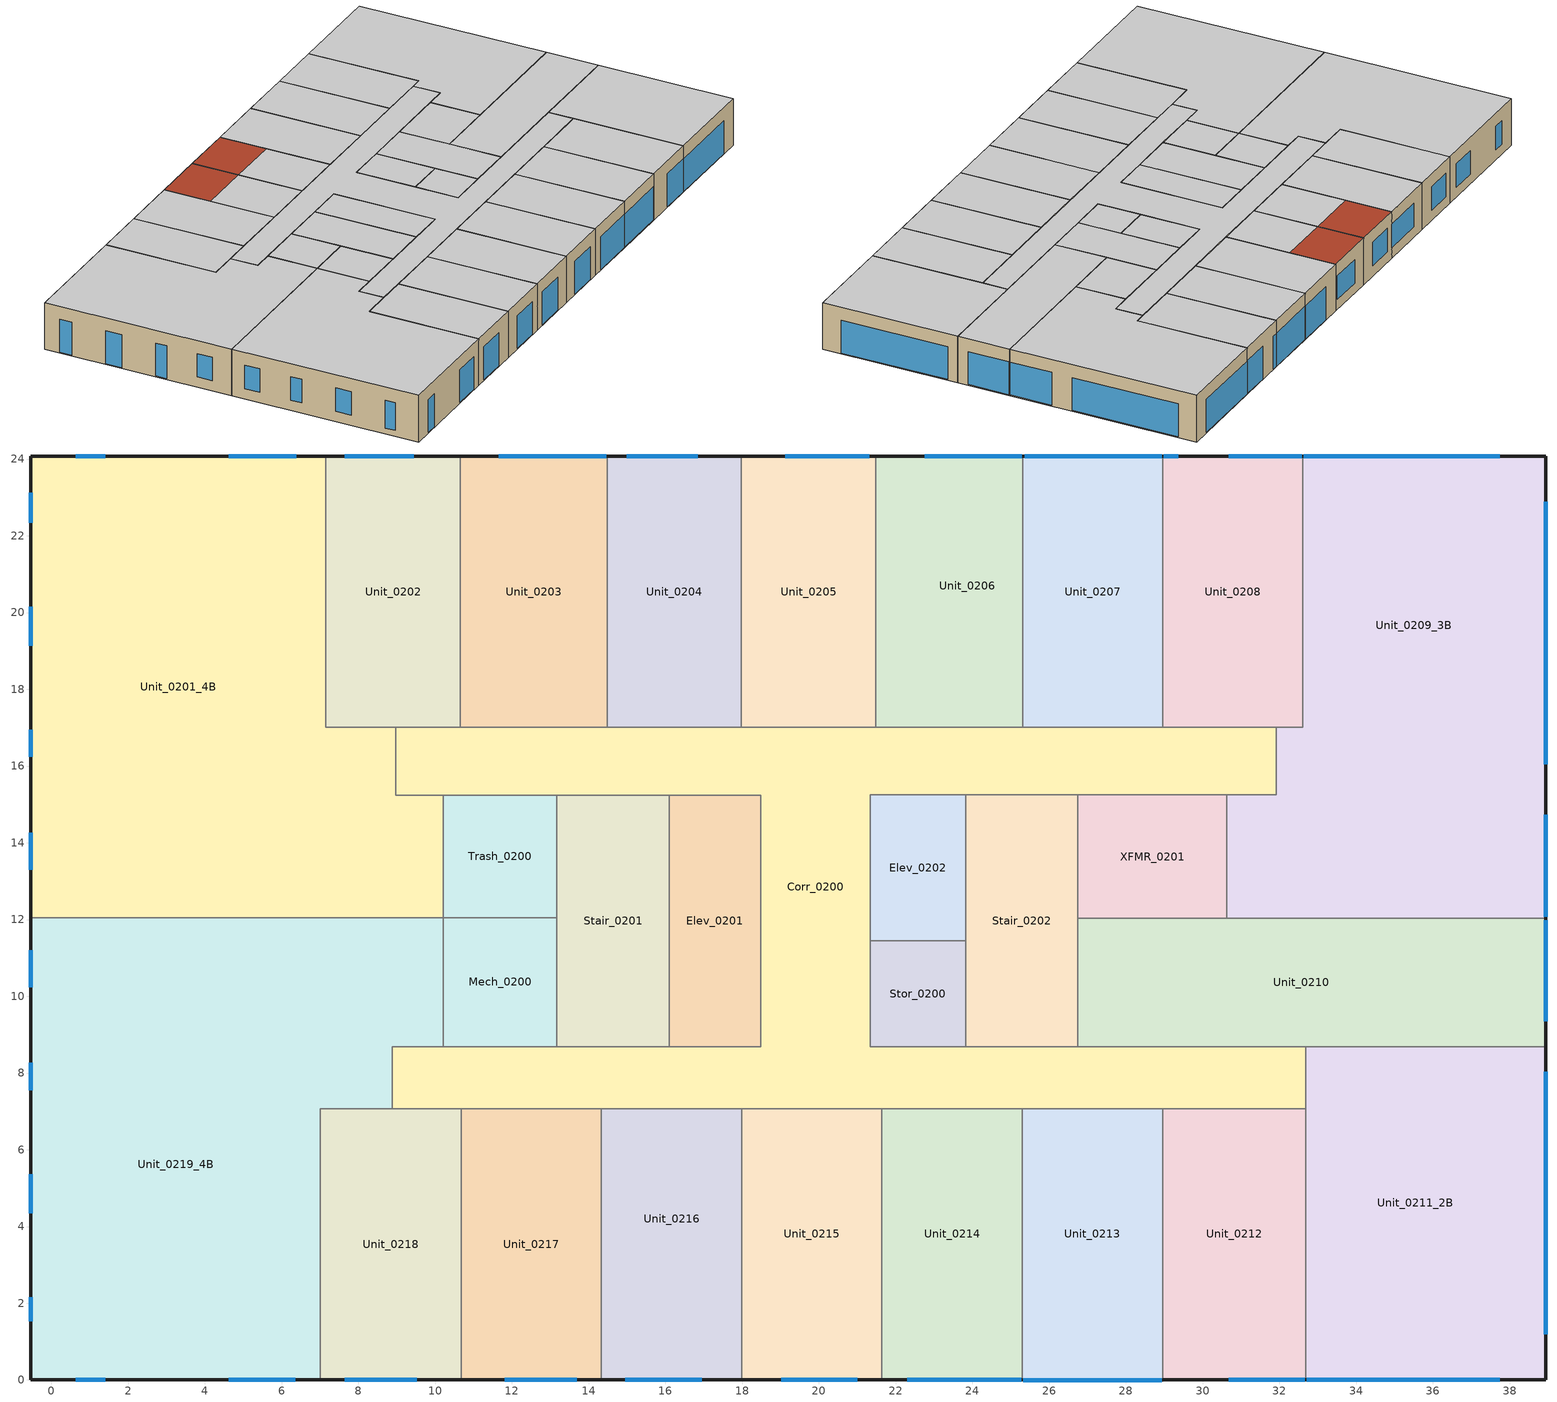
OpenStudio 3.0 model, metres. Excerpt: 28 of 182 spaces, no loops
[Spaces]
Unit_0219_4B
 floor outside: -0.53,12.05 10.21,12.05 10.21,8.69 7.01,8.69 7.01,11.25 -0.53,11.25 z5.41
 floor adiabatic (Interior Floor): 7.01,8.69 8.88,8.69 8.88,7.07 7.01,7.07 z5.41; 7.01,11.25 7.01,0 -0.53,0 -0.53,11.25 z5.41
 wall outside: -0.53,12.05 -0.53,0 7.01,0 z5.41:8.46
 wall to Mech_0200: 10.21,8.69 10.21,12.05 z5.41:8.46
 wall to Corr_0200: 8.88,7.07 8.88,8.69 10.21,8.69 z5.41:8.46
 wall to Unit_0218: 7.01,0 7.01,7.07 8.88,7.07 z5.41:8.46
 wall to Unit_0201_4B: 10.21,12.05 -0.53,12.05 z5.41:8.46
 window (SEC-2015 Glazing - Fixed Metal Frame - N 1): -0.53,5.37 -0.53,4.35 / -0.53,11.21 -0.53,10.24 / -0.53,8.26 -0.53,7.55 z6.07:7.61; -0.53,2.16 -0.53,1.53 z5.78:7.61
 window: 4.62,0 6.35,0 / 0.64,0 1.41,0 z5.46:7.61
 ceiling to Unit_0317_4B: 7.01,0 7.01,7.07 8.88,7.07 8.88,8.69 10.21,8.69 10.21,12.05 -0.53,12.05 -0.53,0 z8.46
Unit_0218
 floor adiabatic (Interior Floor): 10.68,7.07 10.68,0 7.01,0 7.01,7.07 z5.41
 wall outside: 7.01,0 10.68,0 z5.41:8.46
 wall to Corr_0200: 10.68,7.07 8.88,7.07 z5.41:8.46
 wall to Unit_0217: 10.68,0 10.68,7.07 z5.41:8.46
 window: 7.65,0 9.52,0 z5.46:7.61
 ceiling to Unit_0316: 10.68,0 10.68,7.07 7.01,7.07 7.01,0 z8.46
Unit_0217
 floor adiabatic (Interior Floor): 14.33,7.07 14.33,0 10.68,0 10.68,7.07 z5.41
 wall outside: 10.68,0 14.33,0 z5.41:8.46
 wall to Corr_0200: 14.33,7.07 10.68,7.07 z5.41:8.46
 wall to Unit_0216: 14.33,0 14.33,7.07 z5.41:8.46
 window: 11.81,0 13.69,0 z5.46:7.61
 ceiling to Unit_0315: 14.33,0 14.33,7.07 10.68,7.07 10.68,0 z8.46
Unit_0216
 floor outside: 18,1.31 18,0 14.68,0 14.68,1.31 z5.41
 floor adiabatic (Interior Floor): 14.68,1.31 14.68,0 14.33,0 14.33,1.31 z5.41; 18,7.07 18,1.31 14.33,1.31 14.33,7.07 z5.41
 wall outside: 14.33,0 18,0 z5.41:8.46
 wall to Corr_0200: 18,7.07 14.33,7.07 z5.41:8.46
 wall to Unit_0215: 18,0 18,7.07 z5.41:8.46
 window: 14.96,0 16.94,0 z5.46:7.61
 ceiling to Unit_0314: 18,0 18,7.07 14.33,7.07 14.33,0 z8.46
Unit_0215
 floor outside: 18,1.31 21.35,1.31 21.35,0.53 21.64,0.53 21.64,0 18,0 z5.41
 floor adiabatic (Interior Floor): 21.64,7.07 21.64,0.53 21.35,0.53 21.35,1.31 18,1.31 18,7.07 z5.41
 wall outside: 18,0 21.64,0 z5.41:8.46
 wall to Corr_0200: 21.64,7.07 18,7.07 z5.41:8.46
 wall to Unit_0214: 21.64,0 21.64,7.07 z5.41:8.46
 window: 19.02,0 21.01,0 z5.46:7.61
 ceiling to Unit_0313: 21.64,0 21.64,7.07 18,7.07 18,0 z8.46
Unit_0214
 floor outside: 25.3,0.53 25.3,0 21.64,0 21.64,0.53 z5.41
 floor adiabatic (Interior Floor): 25.3,7.07 25.3,0.53 21.64,0.53 21.64,7.07 z5.41
 wall outside: 21.64,0 25.3,0 z5.41:8.46
 wall to Corr_0200: 25.3,7.07 21.64,7.07 z5.41:8.46
 wall to Unit_0213: 25.3,0 25.3,7.07 z5.41:8.46
 window: 22.3,0 25.28,0 z5.46:7.61
 ceiling to Unit_0312: 25.3,0 25.3,7.07 21.64,7.07 21.64,0 z8.46
Unit_0213
 floor outside: 25.3,0.53 28.96,0.53 28.96,0 25.3,0 z5.41
 floor adiabatic (Interior Floor): 28.96,7.07 28.96,0.53 25.3,0.53 25.3,7.07 z5.41
 wall outside: 25.3,0 28.96,0 z5.41:8.46
 wall to Corr_0200: 28.96,7.07 25.3,7.07 z5.41:8.46
 wall to Unit_0212: 28.96,0 28.96,7.07 z5.41:8.46
 window: 25.33,0 28.93,0 z5.46:7.61
 ceiling to Unit_0311: 28.96,0 28.96,7.07 25.3,7.07 25.3,0 z8.46
Unit_0212
 floor outside: 28.96,0.53 32.69,0.53 32.69,0 28.96,0 z5.41
 floor adiabatic (Interior Floor): 32.69,7.07 32.69,0.53 28.96,0.53 28.96,7.07 z5.41
 wall outside: 28.96,0 32.69,0 z5.41:8.46
 wall to Corr_0200: 32.69,7.07 28.96,7.07 z5.41:8.46
 wall to Unit_0211_2B: 32.69,0 32.69,7.07 z5.41:8.46
 window: 30.68,0 32.66,0 z5.46:7.61
 ceiling to Unit_0310: 32.69,0 32.69,7.07 28.96,7.07 28.96,0 z8.46
Unit_0211_2B
 floor outside: 38.94,8.69 38.94,0 32.69,0 32.69,0.53 38.4,0.53 38.4,8.69 z5.41
 floor adiabatic (Interior Floor): 38.4,8.69 38.4,0.53 32.69,0.53 32.69,8.69 z5.41
 wall outside: 32.69,0 38.94,0 38.94,8.69 z5.41:8.46
 wall to Corr_0200: 32.69,8.69 32.69,7.07 z5.41:8.46
 wall to Unit_0210: 38.94,8.69 32.69,8.69 z5.41:8.46
 window: 38.94,1.19 38.94,8.03 / 32.72,0 37.74,0 z5.46:7.61
 ceiling to Unit_0309_2B: 38.94,0 38.94,8.69 32.69,8.69 32.69,0 z8.46
Corr_0200
 floor outside: 18.48,17.01 18.48,15.24 8.97,15.24 8.97,17.01 z5.41
 floor adiabatic (Interior Floor): 31.92,17.01 31.92,15.25 21.34,15.25 21.34,8.69 18.48,8.69 18.48,17.01 z5.41; 32.69,8.69 32.69,7.07 8.88,7.07 8.88,8.69 z5.41
 wall to Stair_0202: 26.75,8.69 23.83,8.69 / 23.83,15.25 26.75,15.25 z5.41:8.46
 wall to Unit_0210: 32.69,8.69 26.75,8.69 z5.41:8.46
 wall to Mech_0200: 13.17,8.69 10.21,8.69 z5.41:8.46
 wall to Stair_0201: 16.1,8.69 13.17,8.69 / 13.17,15.24 16.1,15.24 z5.41:8.46
 wall to Elev_0201: 16.1,15.24 18.48,15.24 18.48,8.69 16.1,8.69 z5.41:8.46
 wall to Trash_0200: 10.21,15.24 13.17,15.24 z5.41:8.46
 wall to Unit_0201_4B: 8.97,17.01 8.97,15.24 10.21,15.24 z5.41:8.46
 wall to Unit_0202: 10.66,17.01 8.97,17.01 z5.41:8.46
 wall to Unit_0203: 14.48,17.01 10.66,17.01 z5.41:8.46
 wall to Unit_0204: 17.98,17.01 14.48,17.01 z5.41:8.46
 wall to Unit_0205: 21.48,17.01 17.98,17.01 z5.41:8.46
 wall to Unit_0206: 25.31,17.01 21.48,17.01 z5.41:8.46
 wall to Unit_0207: 28.96,17.01 25.31,17.01 z5.41:8.46
 wall to Unit_0208: 31.92,17.01 28.96,17.01 z5.41:8.46
 wall to Unit_0209_3B: 30.63,15.25 31.92,15.25 31.92,17.01 z5.41:8.46
 wall to XFMR_0201: 26.75,15.25 30.63,15.25 z5.41:8.46
 wall to Elev_0202: 21.34,11.44 21.34,15.25 23.83,15.25 z5.41:8.46
 wall to Stor_0200: 23.83,8.69 21.34,8.69 21.34,11.44 z5.41:8.46
 ceiling to Corr_0300: 32.69,7.07 32.69,8.69 21.34,8.69 21.34,15.25 31.92,15.25 31.92,17.01 8.97,17.01 8.97,15.24 18.48,15.24 18.48,8.69 8.88,8.69 8.88,7.07 z8.46
Mech_0200
 floor outside: 13.17,12.05 13.17,8.69 10.21,8.69 10.21,12.05 z5.41
 wall to Trash_0200: 13.17,12.05 10.21,12.05 z5.41:8.46
 wall to Stair_0201: 13.17,8.69 13.17,12.05 z5.41:8.46
 ceiling to Mech_0300: 13.17,8.69 13.17,12.05 10.21,12.05 10.21,8.69 z8.46
Stair_0201
 floor adiabatic (Interior Floor): 16.1,15.24 16.1,8.69 13.17,8.69 13.17,15.24 z5.41
 wall to Trash_0200: 13.17,15.24 13.17,12.05 z5.41:8.46
 wall to Elev_0201: 16.1,8.69 16.1,15.24 z5.41:8.46
 ceiling to Stair_0301: 16.1,8.69 16.1,15.24 13.17,15.24 13.17,8.69 z8.46
Elev_0201
 floor adiabatic (Interior Floor): 16.1,15.24 18.48,15.24 18.48,8.69 16.1,8.69 z5.41
 ceiling to Elev_0301: 18.48,8.69 18.48,15.24 16.1,15.24 16.1,8.69 z8.46
Stor_0200
 floor adiabatic (Interior Floor): 23.83,11.44 23.83,8.69 21.34,8.69 21.34,11.44 z5.41
 wall to Elev_0202: 23.83,11.44 21.34,11.44 z5.41:8.46
 wall to Stair_0202: 23.83,8.69 23.83,11.44 z5.41:8.46
 ceiling to Stor_0300: 23.83,8.69 23.83,11.44 21.34,11.44 21.34,8.69 z8.46
Stair_0202
 floor adiabatic (Interior Floor): 26.75,15.25 26.75,8.69 23.83,8.69 23.83,15.25 z5.41
 wall to Elev_0202: 23.83,15.25 23.83,11.44 z5.41:8.46
 wall to XFMR_0201: 26.75,12.03 26.75,15.25 z5.41:8.46
 wall to Unit_0210: 26.75,8.69 26.75,12.03 z5.41:8.46
 ceiling to Stair_0302: 26.75,8.69 26.75,15.25 23.83,15.25 23.83,8.69 z8.46
Unit_0210
 floor outside: 38.94,12.03 38.94,8.69 38.4,8.69 38.4,12.03 z5.41
 floor adiabatic (Interior Floor): 38.4,12.03 38.4,8.69 26.75,8.69 26.75,12.03 z5.41
 wall outside: 38.94,8.69 38.94,12.03 z5.41:8.46
 wall to XFMR_0201: 30.63,12.03 26.75,12.03 z5.41:8.46
 wall to Unit_0209_3B: 38.94,12.03 30.63,12.03 z5.41:8.46
 window: 38.94,9.35 38.94,11.98 z5.46:7.61
 ceiling to Unit_0308: 38.94,8.69 38.94,12.03 26.75,12.03 26.75,8.69 z8.46
Elev_0202
 floor adiabatic (Interior Floor): 21.87,15.25 23.83,15.25 23.83,11.44 21.34,11.44 21.34,15.25 z5.41
 ceiling to Elev_0302: 23.83,11.44 23.83,15.25 21.34,15.25 21.34,11.44 z8.46
XFMR_0201
 floor adiabatic (Interior Floor): 30.63,15.25 30.63,12.03 26.75,12.03 26.75,15.25 z5.41
 wall to Unit_0209_3B: 30.63,12.03 30.63,15.25 z5.41:8.46
 ceiling to Elec_0300: 30.63,12.03 30.63,15.25 26.75,15.25 26.75,12.03 z8.46
Unit_0209_3B
 floor outside: 38.94,24.08 38.94,12.03 38.4,12.03 38.4,24.08 z5.41
 floor adiabatic (Interior Floor): 38.4,15.25 38.4,12.03 30.63,12.03 30.63,15.25 z5.41; 38.4,24.08 38.4,15.25 31.92,15.25 31.92,17.01 32.61,17.01 32.61,24.08 z5.41
 wall outside: 38.94,12.03 38.94,24.08 32.61,24.08 z5.41:8.46
 wall to Unit_0208: 32.61,24.08 32.61,17.01 31.92,17.01 z5.41:8.46
 window: 38.94,12.08 38.94,14.73 / 38.94,16.05 38.94,22.89 / 37.74,24.08 32.63,24.08 z5.46:7.61
 ceiling to Unit_0307_3B: 38.94,12.03 38.94,24.08 32.61,24.08 32.61,17.01 31.92,17.01 31.92,15.25 30.63,15.25 30.63,12.03 z8.46
Unit_0201_4B
 floor outside: -0.53,24.08 7.15,24.08 7.15,17.01 8.97,17.01 8.97,15.24 10.21,15.24 10.21,12.05 -0.53,12.05 z5.41
 wall outside: 7.15,24.08 -0.53,24.08 -0.53,12.05 z5.41:8.46
 wall to Trash_0200: 10.21,12.05 10.21,15.24 z5.41:8.46
 wall to Unit_0202: 8.97,17.01 7.15,17.01 7.15,24.08 z5.41:8.46
 window (SEC-2015 Glazing - Fixed Metal Frame - N 1): -0.53,20.15 -0.53,19.13 / -0.53,23.12 -0.53,22.34 / -0.53,16.94 -0.53,16.24 z5.46:7.61; -0.53,14.26 -0.53,13.29 z6.07:7.61
 window: 6.38,24.08 4.62,24.08 / 1.41,24.08 0.64,24.08 z6.07:7.61
 ceiling to Unit_0301_4B: 10.21,12.05 10.21,15.24 8.97,15.24 8.97,17.01 7.15,17.01 7.15,24.08 -0.53,24.08 -0.53,12.05 z8.46
Trash_0200
 floor outside: 13.17,15.24 13.17,12.05 10.21,12.05 10.21,15.24 z5.41
 ceiling to Trash_0300: 13.17,12.05 13.17,15.24 10.21,15.24 10.21,12.05 z8.46
Unit_0202
 floor outside: 10.66,24.08 10.66,17.01 7.15,17.01 7.15,24.08 z5.41
 wall outside: 10.66,24.08 7.15,24.08 z5.41:8.46
 wall to Unit_0203: 10.66,17.01 10.66,24.08 z5.41:8.46
 window: 9.45,24.08 7.65,24.08 z6.07:7.61
 ceiling to Unit_0302: 10.66,17.01 10.66,24.08 7.15,24.08 7.15,17.01 z8.46
Unit_0203
 floor outside: 14.48,24.08 14.48,17.01 10.66,17.01 10.66,24.08 z5.41
 wall outside: 14.48,24.08 10.66,24.08 z5.41:8.46
 wall to Unit_0204: 14.48,17.01 14.48,24.08 z5.41:8.46
 window: 14.46,24.08 11.66,24.08 z6.07:7.61
 ceiling to Unit_0303: 14.48,17.01 14.48,24.08 10.66,24.08 10.66,17.01 z8.46
Unit_0204
 floor outside: 17.98,24.08 17.98,17.01 14.48,17.01 14.48,24.08 z5.41
 wall outside: 17.98,24.08 14.48,24.08 z5.41:8.46
 wall to Unit_0205: 17.98,17.01 17.98,24.08 z5.41:8.46
 window: 16.84,24.08 14.99,24.08 z6.07:7.61
 ceiling to Amen_0300: 17.98,17.01 17.98,21.13 14.48,21.13 14.48,17.01 z8.46
 roof outside: 17.98,21.13 17.98,24.08 14.48,24.08 14.48,21.13 z8.46
Unit_0205
 floor outside: 21.48,24.08 21.48,17.32 18.48,17.32 18.48,17.01 17.98,17.01 17.98,24.08 z5.41
 floor adiabatic (Interior Floor): 21.48,17.32 21.48,17.01 18.48,17.01 18.48,17.32 z5.41
 wall outside: 21.48,24.08 17.98,24.08 z5.41:8.46
 wall to Unit_0206: 21.48,17.01 21.48,24.08 z5.41:8.46
 window: 21.31,24.08 19.13,24.08 z6.07:7.61
 ceiling to Amen_0300: 21.48,17.01 21.48,21.13 17.98,21.13 17.98,17.01 z8.46
 roof outside: 21.48,21.13 21.48,24.08 17.98,24.08 17.98,21.13 z8.46
Unit_0206
 floor outside: 22.42,24.08 22.42,17.32 21.48,17.32 21.48,24.08 z5.41
 floor adiabatic (Interior Floor): 25.31,17.32 25.31,17.01 21.48,17.01 21.48,17.32 z5.41; 25.31,24.08 25.31,17.32 22.42,17.32 22.42,24.08 z5.41
 wall outside: 25.31,24.08 21.48,24.08 z5.41:8.46
 wall to Unit_0207: 25.31,17.01 25.31,24.08 z5.41:8.46
 window: 25.29,24.08 22.76,24.08 z5.46:7.61
 ceiling to Unit_0304: 25.31,17.01 25.31,24.08 21.48,24.08 21.48,17.01 z8.46
Unit_0207
 floor adiabatic (Interior Floor): 28.96,24.08 28.96,17.01 25.31,17.01 25.31,24.08 z5.41
 wall outside: 28.96,24.08 25.31,24.08 z5.41:8.46
 wall to Unit_0208: 28.96,17.01 28.96,24.08 z5.41:8.46
 window: 28.93,24.08 25.36,24.08 z5.46:7.61
 ceiling to Unit_0305: 28.96,17.01 28.96,24.08 25.31,24.08 25.31,17.01 z8.46
Unit_0208
 floor adiabatic (Interior Floor): 32.61,24.08 32.61,17.01 28.96,17.01 28.96,24.08 z5.41
 wall outside: 32.61,24.08 28.96,24.08 z5.41:8.46
 window: 32.58,24.08 30.68,24.08 / 29.36,24.08 28.98,24.08 z5.46:7.61
 ceiling to Unit_0306: 32.61,17.01 32.61,24.08 28.96,24.08 28.96,17.01 z8.46
[Building]
1300 NE 45th: North Axis {deg}=90; Space Type=SEC2015-MF-Residential_1B; Default Construction Set=2015 Seattle Energy Code - MF; Default Schedule Set=SEC2015-MF-RESIDENTIAL-SCH-SET
[Site]
SEATTLE: Latitude {deg}=47.45; Longitude {deg}=-122.3; Time Zone {hr}=-8; Elevation {m}=122
[ClimateZones]
Climate Zone Institution Name 1=ASHRAE; Climate Zone Document Name 1=ANSI/ASHRAE Standard 169; Climate Zone Document Year 1=2006; Climate Zone Value 1=4C; Climate Zone Institution Name 2=CEC; Climate Zone Document Name 2=California Climate Zone Descriptions; Climate Zone Document Year 2=1995
[SizingPeriod:DesignDay] Barometric Pressure {Pa}=99868; Sky Clearness=0; Rain Indicator=0; Snow Indicator=0; Day of Month=21; Daylight Saving Time Indicator=0; Dry-Bulb Temperature Range Modifier Type=DefaultMultipliers
Name | Maximum Dry-Bulb Temperature {C} | Daily Dry-Bulb Temperature Range {deltaC} | Humidity Indicating Conditions at Maximum Dry-Bulb | Wind Speed {m/s} | Wind Direction {deg} | Month | Day Type | Humidity Indicating Type | Solar Model Indicator | ASHRAE Taub | ASHRAE Taud
SEATTLE Ann Htg 99.6% Condns DB | -4.2 | 0 | -4.2 | 4.3 | 20 | 12 | WinterDesignDay | Wetbulb | ASHRAEClearSky
SEATTLE Ann Hum_n 99.6% Condns DP=>MCDB | -0.4 | 0 | -13 | 4.3 | 20 | 12 | WinterDesignDay | Dewpoint | ASHRAEClearSky
SEATTLE Ann Htg Wind 99.6% Condns WS=>MCDB | 5.6 | 0 | 5.6 | 12.1 | 20 | 12 | WinterDesignDay | Wetbulb | ASHRAEClearSky
SEATTLE Ann Clg .4% Condns DB=>MWB | 29.4 | 10.4 | 18.3 | 4.2 | 350 | 8 | SummerDesignDay | Wetbulb | ASHRAETau | 0.352 | 2.561
[Construction]
SEC-2015 Comm Group R BG ExtWall: R-13 + R-6 CI: Concrete - 8 inch - 140 lb/ft3, R-6 CI, R-13 Cavity (R-6 eff), 5/8 in. Gypsum Board
Interior Floor: F16 Acoustic tile, F05 Ceiling air space resistance, M11 100mm lightweight concrete
Interior Wall: G01a 19mm gypsum board, F04 Wall air space resistance, G01a 19mm gypsum board
Interior Ceiling: M11 100mm lightweight concrete, F05 Ceiling air space resistance, F16 Acoustic tile
SEC-2015 Opaque Door- Swinging: SEC-2015 Opaque Door- Swinging - Material
SEC-2015 Comm Group R ExtRoof IEAD: Roof Membrane, IEAD Roof Insulation R-36.7 IP, Metal Decking
SEC-2015 Comm Group R AG ExtWall SteelFrame: R-19 + R-8.5 CI: Stucco - 7/8 inch, 5/8 in. Gypsum Board, R-8.5 CI, R-19 Cavity (R-7.1 eff), 5/8 in. Gypsum Board
SEC-2015 Comm Group R Exposed Floor Mass: Floor Insulation R-32 IP, MAT-CC05 8 HW CONCRETE, CP02 CARPET PAD 2
SEC-2015 Glazed Door - SEW: SEC-2015 Glazed Door - SEW - Material
SEC-2015 Glazing - Fixed Metal Frame - SEW: SEC-2015 Glazing - Fixed Metal Frame - SEW - Material
SEC-2015 Opaque Door- NonSwinging: SEC-2015 Opaque Door- NonSwinging - Material
SEC-2015 Glazing - Fixed Metal Frame - N 1: SEC-2015 Glazing - Fixed Metal Frame - N - Material
[Material]
Name | Roughness | Thickness {m} | Conductivity {W/m-K} | Density {kg/m3} | Specific Heat {J/kg-K} | Thermal Absorptance | Solar Absorptance | Visible Absorptance
Concrete - 8 inch - 140 lb/ft3 | MediumRough | 0.2032 | 1.94902 | 2239.06 | 921.096 | 0.9 | 0.7 | 0.7
Roof Membrane | VeryRough | 0.0095 | 0.16 | 1121.29 | 1460 | 0.9 | 0.7 | 0.7
Metal Decking | MediumSmooth | 0.0015 | 45.006 | 7680 | 418.4 | 0.9 | 0.6 | 0.6
F16 Acoustic tile | MediumSmooth | 0.0191 | 0.06 | 368 | 590 | 0.9 | 0.3 | 0.3
M11 100mm lightweight concrete | MediumRough | 0.1016 | 0.53 | 1280 | 840 | 0.9 | 0.5 | 0.5
G01a 19mm gypsum board | MediumSmooth | 0.019 | 0.16 | 800 | 1090 | 0.9 | 0.4 | 0.4
5/8 in. Gypsum Board | MediumSmooth | 0.0159 | 0.16 | 800 | 1090 | 0.9 | 0.7 | 0.7
IEAD Roof Insulation R-36.7 IP | MediumRough | 0.316696 | 0.049 | 265 | 836.8 | 0.9 | 0.7 | 0.7
MAT-CC05 8 HW CONCRETE | Rough | 0.20321 | 1.311 | 2240 | 836.8 | 0.9 | 0.7 | 0.7
Floor Insulation R-32 IP | MediumRough | 0.253598 | 0.045 | 265 | 836.8 | 0.9 | 0.7 | 0.7
R-6 CI | MediumSmooth | 0.024323 | 0.0230188 | 16.0185 | 1130.436
R-13 Cavity (R-6 eff) | MediumSmooth | 0.024323 | 0.0230188 | 16.0185 | 1130.436 | 0.9
Stucco - 7/8 inch | Smooth | 0.022352 | 0.701106 | 1855.1 | 837.36
R-8.5 CI | MediumSmooth | 0.0344576 | 0.0230188 | 16.0185 | 1130.436
R-19 Cavity (R-7.1 eff) | MediumSmooth | 0.0287823 | 0.0230188 | 16.0185 | 1130.436 | 0.9
[Material:NoMass]
Name | Roughness | Thermal Resistance {m2-K/W} | Thermal Absorptance | Solar Absorptance | Visible Absorptance
CP02 CARPET PAD 2 | VeryRough | 0.21648 | 0.9 | 0.7 | 0.8
SEC-2015 Opaque Door- Swinging - Material | Smooth | 0.475497
SEC-2015 Opaque Door- NonSwinging - Material | Smooth | 0.517764
[Material:AirGap]
Name | Thermal Resistance {m2-K/W}
F05 Ceiling air space resistance | 0.18
F04 Wall air space resistance | 0.15
[WindowMaterial:Blind]
Window Material Blind 1: Slat Width {m}=0.025; Slat Separation {m}=0.01875; Front Side Slat Beam Solar Reflectance=0.5; Back Side Slat Beam Solar Reflectance=0.5; Front Side Slat Diffuse Solar Reflectance=0.5; Back Side Slat Diffuse Solar Reflectance=0.5; Slat Beam Visible Transmittance=0
[DefaultSurfaceConstructions]
Name | Floor Construction | Wall Construction | Roof Ceiling Construction
Default Surface Constructions 23 | Interior Floor | Interior Wall | Interior Ceiling
Default Surface Constructions 24 | SEC-2015 Comm Group R Slab-On-Ground | SEC-2015 Comm Group R BG ExtWall: R-13 + R-6 CI
Default Surface Constructions 22 adj ext wall insulation adj ext wall insulation | SEC-2015 Comm Group R Exposed Floor Mass | SEC-2015 Comm Group R AG ExtWall SteelFrame: R-19 + R-8.5 CI | SEC-2015 Comm Group R ExtRoof IEAD
[DefaultSubSurfaceConstructions]
Name | Fixed Window Construction | Door Construction | Glass Door Construction | Overhead Door Construction
Default Sub Surface Constructions 15 | SEC-2015 Glazing - Fixed Metal Frame - SEW | SEC-2015 Opaque Door- Swinging | SEC-2015 Glazed Door - SEW | SEC-2015 Opaque Door- NonSwinging
Default Sub Surface Constructions 16
[WindowMaterial:SimpleGlazingSystem] Visible Transmittance=0.6
Name | U-Factor {W/m2-K} | Solar Heat Gain Coefficient
SEC-2015 Glazed Door - SEW - Material | 3.40696 | 0.35
SEC-2015 Glazing - Fixed Metal Frame - SEW - Material | 2.15774 | 0.35
SEC-2015 Glazing - Fixed Metal Frame - N - Material | 2.15774 | 0.53
[DefaultConstructionSet]
2015 Seattle Energy Code - MF: Default Exterior Surface Constructions=Default Surface Constructions 22 adj ext wall insulation adj ext wall insulation; Default Interior Surface Constructions=Default Surface Constructions 23; Default Ground Contact Surface Constructions=Default Surface Constructions 24; Default Exterior SubSurface Constructions=Default Sub Surface Constructions 15; Default Interior SubSurface Constructions=Default Sub Surface Constructions 16
[Construction:FfactorGroundFloor]
SEC-2015 Comm Group R Slab-On-Ground: F-Factor {W/m-K}=0.934597; Area {m2}=88.9082; PerimeterExposed {m}=40.2336
[Lights:Definition] Design Level Calculation Method=Watts/Area
Name | Watts per Space Floor Area {W/m2}
Stair Lights Definition | 5.38196
Storage Lights Definition | 4.84376
Elec/Mech Lights Definition | 7.31946
Apartment Lights Definition | 3.98265
Corridor Lights Definition | 5.16668
[DesignSpecification:OutdoorAir] Outdoor Air Method=Sum
Name | Outdoor Air Flow per Person {m3/s-person} | Outdoor Air Flow per Floor Area {m3/s-m2} | Outdoor Air Flow Rate {m3/s} | Outdoor Air Flow Air Changes per Hour {1/hr}
SEC-2015 MF-Apartment Ventilation-1B | 0 | 0 | 0.0141584
SEC-2015 MF-Corridor Ventilation; SEC-2015 MF-Storage Ventilation |  | 0.0006096
SEC-2015 MF-Elec/MechRoom Ventilation; SEC-2015 MF-Stair Ventilation |  | 0.0003048
SEC-2015 MF-Apartment Ventilation-2B | 0 | 0 | 0.0259571
SEC-2015 MF-Apartment Ventilation-3B |  | 0 | 0.0259571 | 0
SEC-2015 MF-Apartment Ventilation-4B |  | 0 | 0.0353961 | 0
[ThermostatSetpoint:DualSetpoint]
Name | Heating Setpoint Temperature Schedule | Cooling Setpoint Temperature Schedule
Thermostat Setpoint Dual Setpoint 8 | SEC2015-MF-Corridor_HtgSetp | SEC2015-MF-Corridor_ClgSetp
Thermostat Setpoint Dual Setpoint 14 | SEC2015-MF-ElecMech_HtgSetp | SEC2015-MF-ElecMech_ClgSetp
Thermostat Setpoint Dual Setpoint 23; Thermostat Setpoint Dual Setpoint 24; Thermostat Setpoint Dual Setpoint 45; Thermostat Setpoint Dual Setpoint 57; Thermostat Setpoint Dual Setpoint 58; Thermostat Setpoint Dual Setpoint 74; Thermostat Setpoint Dual Setpoint 80
Thermostat Setpoint Dual Setpoint 85; Thermostat Setpoint Dual Setpoint 86; Thermostat Setpoint Dual Setpoint 87; Thermostat Setpoint Dual Setpoint 88; Thermostat Setpoint Dual Setpoint 89; Thermostat Setpoint Dual Setpoint 90; Thermostat Setpoint Dual Setpoint 91; Thermostat Setpoint Dual Setpoint 92; Thermostat Setpoint Dual Setpoint 93; Thermostat Setpoint Dual Setpoint 94; Thermostat Setpoint Dual Setpoint 95; Thermostat Setpoint Dual Setpoint 96; Thermostat Setpoint Dual Setpoint 97; Thermostat Setpoint Dual Setpoint 98; Thermostat Setpoint Dual Setpoint 99; Thermostat Setpoint Dual Setpoint 100; Thermostat Setpoint Dual Setpoint 101; Thermostat Setpoint Dual Setpoint 102; Thermostat Setpoint Dual Setpoint 103 | SEC2015-MF-Apartment_HtgSetp | SEC2015-MF-Apartment_ClgSetp
[People:Definition]
Apartment 1BR People Definition: Number of People Calculation Method=People; Number of People {people}=1; Fraction Radiant=0.3
[ShadingControl]
Shading Control 1: Shading Type=InteriorBlind; Shading Device Material=Window Material Blind 1
[BuildingStory]
Building Story 02: Nominal Z Coordinate {m}=5.4102; Nominal Floor to Floor Height {m}=2.9464
[Space] Default Construction Set=2015 Seattle Energy Code - MF; Building Story=Building Story 02
Name | Space Type | Thermal Zone
Unit_0219_4B | SEC2015-MF-Residential_4B | Thermal Zone: Unit_0219_4B
Unit_0218 | SEC2015-MF-Residential_1B | Thermal Zone: Unit_0218
Unit_0217 | SEC2015-MF-Residential_1B | Thermal Zone: Unit_0217
Unit_0216 | SEC2015-MF-Residential_1B | Thermal Zone: Unit_0216
Unit_0215 | SEC2015-MF-Residential_1B | Thermal Zone: Unit_0215
Unit_0214 | SEC2015-MF-Residential_1B | Thermal Zone: Unit_0214
Unit_0213 | SEC2015-MF-Residential_1B | Thermal Zone: Unit_0213
Unit_0212 | SEC2015-MF-Residential_1B | Thermal Zone: Unit_0212
Unit_0211_2B | SEC2015-MF-Residential_2B | Thermal Zone: Unit_0211_2B
Corr_0200 | SEC2015-MF-Coridor | Thermal Zone: Corr_0200
Mech_0200 | SEC2015-MF-Elec/MechRoom | Thermal Zone: Mech_0200
Stair_0201 | SEC2015-MF-Stair | Thermal Zone: Stair_0201
Elev_0201 | SEC2015-MF-Shaft | Thermal Zone: Elev_0201
Stor_0200 | SEC2015-MF-Storage | Thermal Zone: Stor_0200
Stair_0202 | SEC2015-MF-Stair | Thermal Zone: Stair_0202
Unit_0210 | SEC2015-MF-Residential_1B | Thermal Zone: Unit_0210
Elev_0202 | SEC2015-MF-Shaft | Thermal Zone: Elev_0202
XFMR_0201 | SEC2015-MF-Transformer | Thermal Zone: XFMR_0201
Unit_0209_3B | SEC2015-MF-Residential_3B | Thermal Zone: Unit_0209_3B
Unit_0201_4B | SEC2015-MF-Residential_4B | Thermal Zone: Unit_0201_4B
Trash_0200 | SEC2015-MF-Storage | Thermal Zone: Trash_0200
Unit_0202 | SEC2015-MF-Residential_1B | Thermal Zone: Unit_0202
Unit_0203 | SEC2015-MF-Residential_1B | Thermal Zone: Unit_0203
Unit_0204 | SEC2015-MF-Residential_1B | Thermal Zone: Unit_0204
Unit_0205 | SEC2015-MF-Residential_1B | Thermal Zone: Unit_0205
Unit_0206 | SEC2015-MF-Residential_1B | Thermal Zone: Unit_0206
Unit_0207 | SEC2015-MF-Residential_1B | Thermal Zone: Unit_0207
Unit_0208 | SEC2015-MF-Residential_1B | Thermal Zone: Unit_0208
[SpaceType]
Name | Default Schedule Set | Design Specification Outdoor Air Object | Standards Building Type | Standards Space Type
SEC2015-MF-Residential_1B | SEC2015-MF-RESIDENTIAL-SCH-SET | SEC-2015 MF-Apartment Ventilation-1B | MidriseApartment | Apartment
SEC2015-MF-Coridor | SEC2015-MF-CORRIDOR-SCH-SET | SEC-2015 MF-Corridor Ventilation | MidriseApartment | Corridor
SEC2015-MF-Elec/MechRoom | SEC2015-MF-ELECMECH-SCH-SET | SEC-2015 MF-Elec/MechRoom Ventilation | Office | Elec/MechRoom
SEC2015-MF-Transformer | SEC2015-MF-TRANSFORMER-SCH-SET | SEC-2015 MF-Elec/MechRoom Ventilation | Office | IT_Room
SEC2015-MF-Stair | SEC2015-MF-STAIR-SCH-SET | SEC-2015 MF-Stair Ventilation | Office | Stair
SEC2015-MF-Storage | SEC2015-MF-STORAGE-SCH-SET | SEC-2015 MF-Storage Ventilation | Office | Storage
SEC2015-MF-Shaft | SEC2015-MF-SHAFT-SCH-SET | SEC-2015 MF-Stair Ventilation | Office | Stair
SEC2015-MF-Residential_2B | SEC2015-MF-RESIDENTIAL-SCH-SET | SEC-2015 MF-Apartment Ventilation-2B | MidriseApartment | Apartment
SEC2015-MF-Residential_3B | SEC2015-MF-RESIDENTIAL-SCH-SET | SEC-2015 MF-Apartment Ventilation-3B | MidriseApartment | Apartment
SEC2015-MF-Residential_4B | SEC2015-MF-RESIDENTIAL-SCH-SET | SEC-2015 MF-Apartment Ventilation-4B | MidriseApartment | Apartment
[Lights] Fraction Replaceable=1
Name | Lights Definition | Space or SpaceType | Schedule
Apartment Lights | Apartment Lights Definition | SEC2015-MF-Residential_1B
90.1-2010 - MidriseApartment - Corridor Lights | Corridor Lights Definition | SEC2015-MF-Coridor
Lights 2 | Stair Lights Definition | SEC2015-MF-Stair
Lights 3 | Storage Lights Definition | SEC2015-MF-Storage | MidriseApartment ElecMech Light
Lights 4 | Elec/Mech Lights Definition | SEC2015-MF-Transformer | MidriseApartment ElecMech Light
Lights 7 | Elec/Mech Lights Definition | SEC2015-MF-Elec/MechRoom
Apartment Lights 1 | Apartment Lights Definition | SEC2015-MF-Residential_2B
Apartment Lights 2 | Apartment Lights Definition | SEC2015-MF-Residential_3B
Apartment Lights 3 | Apartment Lights Definition | SEC2015-MF-Residential_4B
[People] People Definition=Apartment 1BR People Definition; Multiplier=1
Name | Space or SpaceType
Apartment People | SEC2015-MF-Residential_1B
Apartment People 1 | SEC2015-MF-Residential_2B
Apartment People 2 | SEC2015-MF-Residential_3B
Apartment People 3 | SEC2015-MF-Residential_4B
[SpaceInfiltration:DesignFlowRate] Design Flow Rate Calculation Method=Flow/ExteriorArea; Flow per Exterior Surface Area {m3/s-m2}=0.001524
Name | Space or SpaceType
Apartment Infiltration
HighriseApartment Corridor Infiltration | SEC2015-MF-Coridor
HighriseApartment Corridor Infiltration 3 | SEC2015-MF-Elec/MechRoom
HighriseApartment Corridor Infiltration 4 | SEC2015-MF-Transformer
HighriseApartment Corridor Infiltration 5 | SEC2015-MF-Stair
HighriseApartment Corridor Infiltration 6 | SEC2015-MF-Storage
HighriseApartment Corridor Infiltration 8 | SEC2015-MF-Shaft
HighriseApartment Apartment Infiltration 2 | SEC2015-MF-Residential_1B
HighriseApartment Apartment Infiltration 3 | SEC2015-MF-Residential_3B
HighriseApartment Apartment Infiltration 4 | SEC2015-MF-Residential_4B
HighriseApartment Apartment Infiltration 5 | SEC2015-MF-Residential_2B
[ElectricEquipment:Definition] Design Level Calculation Method=Watts/Area
Name | Watts per Space Floor Area {W/m2}
Apartment Electric Equipment Definition | 6.67362
Elec/MechRoom Electric Equipment Definition | 2.90626
[ElectricEquipment]
Name | Electric Equipment Definition | Space or SpaceType
Apartment Electric Equipment | Apartment Electric Equipment Definition | SEC2015-MF-Residential_1B
90.1-2010 - Office - Elec/MechRoom Electric Equipment | Elec/MechRoom Electric Equipment Definition | SEC2015-MF-Elec/MechRoom
Apartment Electric Equipment 1 | Apartment Electric Equipment Definition | SEC2015-MF-Residential_2B
Apartment Electric Equipment 2 | Apartment Electric Equipment Definition | SEC2015-MF-Residential_3B
Apartment Electric Equipment 3 | Apartment Electric Equipment Definition | SEC2015-MF-Residential_4B
[DefaultScheduleSet]
Name | Number of People Schedule | People Activity Level Schedule | Lighting Schedule | Electric Equipment Schedule | Infiltration Schedule
SEC2015-MF-RESIDENTIAL-SCH-SET | MidriseApartment Apartment Occ | MidriseApartment Activity | MidriseApartment Apartment Light | MidriseApartment Apartment Equip | MidriseApartment Infil (0.25)
SEC2015-MF-CORRIDOR-SCH-SET |  |  | Always On |  | MidriseApartment Infil (0.25)
SEC2015-MF-ELECMECH-SCH-SET; SEC2015-MF-TRANSFORMER-SCH-SET |  |  | MidriseApartment ElecMech Light | MidriseApartment Common Equip | Always On
SEC2015-MF-STAIR-SCH-SET |  |  | Always On |  | Always On
SEC2015-MF-STORAGE-SCH-SET |  |  | MidriseApartment Common Light | MidriseApartment Common Equip | Always On
SEC2015-MF-SHAFT-SCH-SET
[ThermalZone] Use Ideal Air Loads=Yes
Name | Thermostat
Thermal Zone: Unit_0201_4B | Thermostat Setpoint Dual Setpoint 85
Thermal Zone: Elev_0201 | Thermostat Setpoint Dual Setpoint 23
Thermal Zone: Unit_0219_4B | Thermostat Setpoint Dual Setpoint 103
Thermal Zone: Stair_0201 | Thermostat Setpoint Dual Setpoint 57
Thermal Zone: Mech_0200 | Thermostat Setpoint Dual Setpoint 45
Thermal Zone: Stair_0202 | Thermostat Setpoint Dual Setpoint 58
Thermal Zone: Unit_0212 | Thermostat Setpoint Dual Setpoint 96
Thermal Zone: Unit_0218 | Thermostat Setpoint Dual Setpoint 102
Thermal Zone: Unit_0217 | Thermostat Setpoint Dual Setpoint 101
Thermal Zone: Unit_0216 | Thermostat Setpoint Dual Setpoint 100
Thermal Zone: Unit_0215 | Thermostat Setpoint Dual Setpoint 99
Thermal Zone: Unit_0214 | Thermostat Setpoint Dual Setpoint 98
Thermal Zone: Unit_0213 | Thermostat Setpoint Dual Setpoint 97
Thermal Zone: Unit_0211_2B | Thermostat Setpoint Dual Setpoint 95
Thermal Zone: Corr_0200 | Thermostat Setpoint Dual Setpoint 8
Thermal Zone: Stor_0200 | Thermostat Setpoint Dual Setpoint 74
Thermal Zone: Unit_0210 | Thermostat Setpoint Dual Setpoint 94
Thermal Zone: Elev_0202 | Thermostat Setpoint Dual Setpoint 24
Thermal Zone: XFMR_0201 | Thermostat Setpoint Dual Setpoint 14
Thermal Zone: Unit_0209_3B | Thermostat Setpoint Dual Setpoint 93
Thermal Zone: Trash_0200 | Thermostat Setpoint Dual Setpoint 80
Thermal Zone: Unit_0202 | Thermostat Setpoint Dual Setpoint 86
Thermal Zone: Unit_0203 | Thermostat Setpoint Dual Setpoint 87
Thermal Zone: Unit_0208 | Thermostat Setpoint Dual Setpoint 92
Thermal Zone: Unit_0204 | Thermostat Setpoint Dual Setpoint 88
Thermal Zone: Unit_0205 | Thermostat Setpoint Dual Setpoint 89
Thermal Zone: Unit_0206 | Thermostat Setpoint Dual Setpoint 90
Thermal Zone: Unit_0207 | Thermostat Setpoint Dual Setpoint 91
[OtherEquipment:Definition]
Transformer Heat: Design Level Calculation Method=EquipmentLevel; Design Level {W}=0
[Exterior:Lights:Definition] Design Level {W}=0
Lights Garage Definition; Exterior Lights Definition
[Exterior:Lights] Schedule=Always On Discrete
Name | Exterior Lights Definition | Control Option
Lights Garage | Lights Garage Definition
Exterior Lights | Exterior Lights Definition | AstronomicalClock
[OtherEquipment]
Other Equipment 2: Other Equipment Definition=Transformer Heat; Space or SpaceType=SEC2015-MF-Transformer; Schedule=Always On
[Schedule:Constant]
Always On Discrete: Value=1
[Schedule:Ruleset]
Name | Default Day Schedule | Summer Design Day Schedule | Winter Design Day Schedule
MidriseApartment Apartment Light | MidriseApartment Apartment Light Default Schedule | MidriseApartment Apartment Light Summer Design Day | MidriseApartment Apartment Light Winter Design Day
MidriseApartment Apartment Occ | MidriseApartment Apartment Occ Default Schedule | MidriseApartment Apartment Occ Summer Design Day | MidriseApartment Apartment Occ Winter Design Day
MidriseApartment Activity | MidriseApartment Activity Default Schedule | MidriseApartment Activity Summer Design Day | MidriseApartment Activity Winter Design Day
MidriseApartment Infil (0.25) | MidriseApartment Infil Default Schedule | MidriseApartment Infil Summer Design Day | MidriseApartment Infil Winter Design Day
MidriseApartment Apartment Equip | MidriseApartment Apartment Equip Default Schedule | MidriseApartment Apartment Equip Summer Design Day | MidriseApartment Apartment Equip Winter Design Day
SEC2015-MF-Apartment_HtgSetp | MidriseApartment Apartment HtgSetp Default Schedule | Schedule Day 5 | Schedule Day 4
SEC2015-MF-Apartment_ClgSetp | MidriseApartment Apartment ClgSetp Default Schedule | Schedule Day 3 | Schedule Day 2
SEC2015-MF-Corridor_HtgSetp | Schedule Day 1 | Schedule Day 8 | Schedule Day 7
SEC2015-MF-Corridor_ClgSetp | Schedule Day 6 | Schedule Day 11 | Schedule Day 10
Always On | Always On Default
MidriseApartment ElecMech Light | Schedule Day 9
SEC2015-MF-ElecMech_ClgSetp | Schedule Day 12
SEC2015-MF-ElecMech_HtgSetp | Schedule Day 13
MidriseApartment Common Equip | MidriseApartment Apartment Equip Default Schedule 2 | MidriseApartment Apartment Equip Summer Design Day 2 | MidriseApartment Apartment Equip Winter Design Day 1
MidriseApartment Common Light | MidriseApartment Apartment Light Default Schedule 1 | MidriseApartment Apartment Light Summer Design Day 1 | MidriseApartment Apartment Light Winter Design Day 1
[Schedule:Day]
MidriseApartment Apartment Light Default Schedule; MidriseApartment Apartment Light Summer Design Day; MidriseApartment Apartment Light Winter Design Day: 6, 0, 0.016, 7, 0, 0.077, 9, 0, 0.14, 12, 0, 0.108, 17, 0, 0.077, 18, 0, 0.108, 22, 0, 0.217, 23, 0, 0.186, 24, 0, 0.015
MidriseApartment Apartment Occ Default Schedule; MidriseApartment Apartment Occ Summer Design Day; MidriseApartment Apartment Occ Winter Design Day: 7, 0, 1, 8, 0, 0.85, 9, 0, 0.39, 16, 0, 0.25, 17, 0, 0.3, 18, 0, 0.52, 21, 0, 0.87, 24, 0, 1
MidriseApartment Activity Default Schedule; MidriseApartment Activity Summer Design Day; MidriseApartment Activity Winter Design Day: 24, 0, 120
MidriseApartment Infil Default Schedule: 24, 0, 0.25
MidriseApartment Infil Summer Design Day; MidriseApartment Infil Winter Design Day; Always On Default: 24, 0, 1
MidriseApartment Apartment Equip Default Schedule; MidriseApartment Apartment Equip Summer Design Day; MidriseApartment Apartment Equip Winter Design Day: 5, 0, 0.1, 6, 0, 0.2, 7, 0, 0.45, 8, 0, 0.55, 9, 0, 0.45, 16, 0, 0.1, 17, 0, 0.35, 18, 0, 0.6, 19, 0, 0.55, 20, 0, 0.5, 21, 0, 0.35, 22, 0, 0.3, 23, 0, 0.2, 24, 0, 0.1
MidriseApartment Apartment HtgSetp Default Schedule: 8, 0, 21.1, 23, 0, 22.2222, 24, 0, 21.1111
Schedule Day 5; Schedule Day 4: 24, 0, 21.1
MidriseApartment Apartment ClgSetp Default Schedule: 10, 0, 25.5556, 16, 0, 26.6667, 24, 0, 25.5556
Schedule Day 3; Schedule Day 2: 24, 0, 23.9
Schedule Day 1: 5, 0, 15.5556, 22, 0, 18.3333, 24, 0, 15.5556
Schedule Day 8; Schedule Day 7: 24, 0, 15.6
Schedule Day 6: 6, 0, 31.1111, 22, 0, 27.7778, 24, 0, 31.1111
Schedule Day 11; Schedule Day 10: 24, 0, 40
Schedule Day 9: 8, 0, 0, 18, 0, 0.2, 24, 0, 0
Schedule Day 12; Schedule Day 13: 24, 0, 29.4444
MidriseApartment Apartment Equip Default Schedule 2; MidriseApartment Apartment Equip Summer Design Day 2; MidriseApartment Apartment Equip Winter Design Day 1: 5, 0, 0.1, 6, 0, 0.3, 10, 0, 0.45, 18, 0, 0.3, 19, 0, 0.6, 20, 0, 0.8, 21, 0, 0.9, 22, 0, 0.8, 23, 0, 0.6, 24, 0, 0.3
MidriseApartment Apartment Light Default Schedule 1; MidriseApartment Apartment Light Summer Design Day 1; MidriseApartment Apartment Light Winter Design Day 1: 5, 0, 0.1, 6, 0, 0.3, 9, 0, 0.45, 18, 0, 0.3, 19, 0, 0.6, 20, 0, 0.8, 21, 0, 0.9, 22, 0, 0.8, 23, 0, 0.6, 24, 0, 0.3
